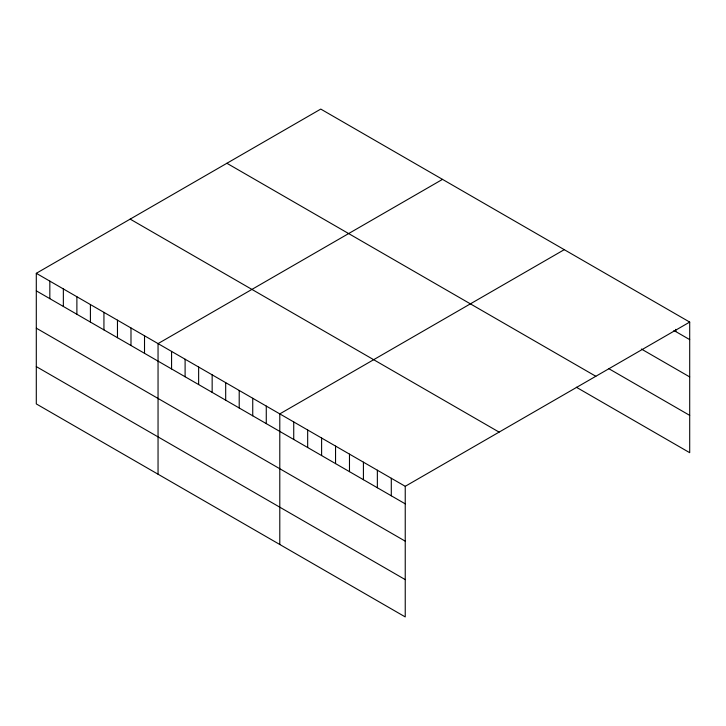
<?xml version="1.0" encoding="UTF-8"?>
<svg xmlns="http://www.w3.org/2000/svg" width="726" height="726" viewBox="0 0 726 726"><rect width="100%" height="100%" fill="white"/><g stroke="black" fill="none" stroke-linecap="round" stroke-linejoin="round"><path stroke-width="1.09" d="M36.3 273.312L405.235 486.311L405.235 616.918L36.3 403.919L36.3 273.312L320.765 109.082L689.7 322.081L689.7 452.688L576.344 387.239M442.515 179.367L158.05 343.607L158.05 474.214M564.265 249.662L279.791 413.893L279.791 544.5M405.235 486.311L689.7 322.081M673.9 330.493L689.7 339.614M641.385 349.034L689.7 376.921M608.86 368.699L689.7 415.372M226.893 163.277L595.828 376.277M130.172 219.116L499.107 432.115M36.3 290.845L405.235 503.844M36.3 328.161L405.235 541.16M36.3 366.603L405.235 579.611M675.761 329.368L675.761 331.564M391.296 478.271L391.296 495.804M377.357 470.221L377.357 487.754M363.417 462.172L363.417 479.704M349.478 454.131L349.478 471.655M335.548 446.082L335.548 463.615M321.609 438.032L321.609 455.565M307.67 429.992L307.67 447.515M293.731 421.942L293.731 439.475M266.27 406.088L266.27 423.612M252.739 398.275L252.739 415.807M239.208 390.461L239.208 407.994M225.686 382.656L225.686 400.189M212.155 374.843L212.155 392.376M198.634 367.038L198.634 384.562M185.103 359.225L185.103 376.758M171.572 351.411L171.572 368.944M144.519 335.793L144.519 353.326M130.989 327.989L130.989 345.512M117.467 320.175L117.467 337.708M103.936 312.361L103.936 329.894M90.414 304.557L90.414 322.09M76.883 296.743L76.883 314.276M63.353 288.939L63.353 306.463M49.831 281.125L49.831 298.658"/></g></svg>
